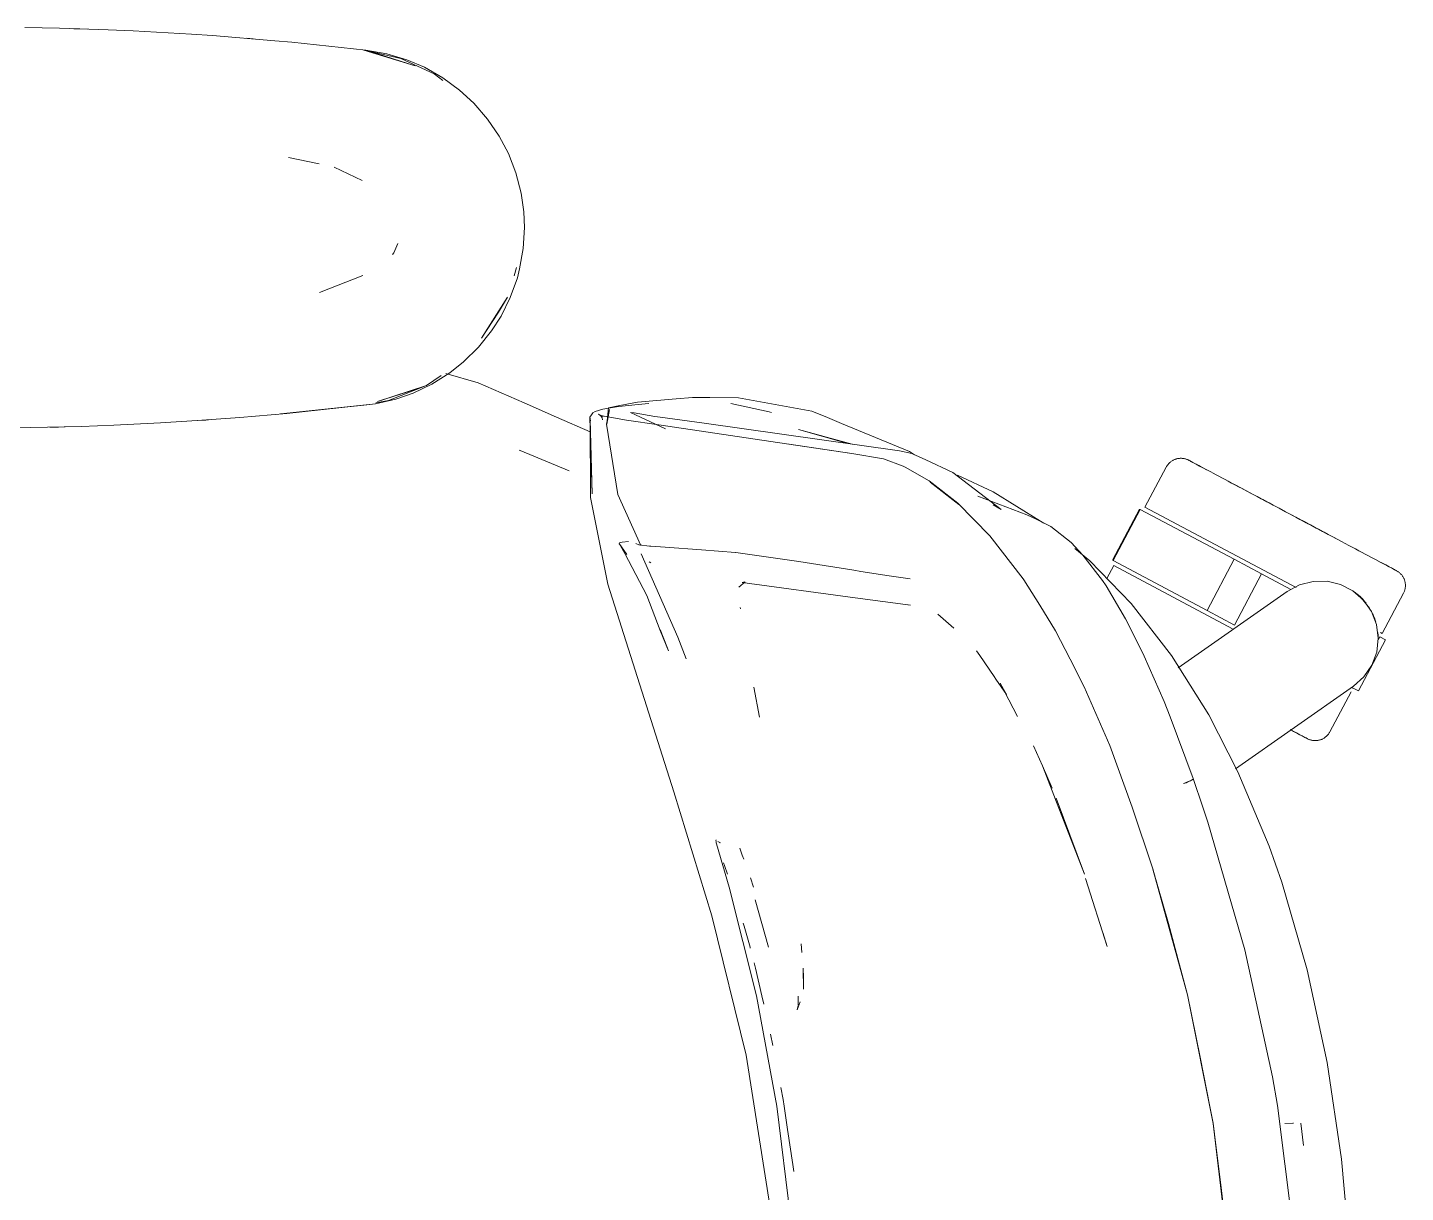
# Model space of a CAD drawing. Header units: millimetres. Extents: x 155927 to 326028, y -36033 to 97293.
# Drawn here: x 198889 to 199222.3, y 33598.7 to 33880.5 of the extents above; entities that cross this region are included whole.
import ezdxf

# ---------------------------------------------------------------- set-up
doc = ezdxf.new("R2010")
doc.units = ezdxf.units.MM
doc.header["$MEASUREMENT"] = 0
doc.layers.add('G-IMPT', color=8, linetype='CONTINUOUS', lineweight=9)
doc.layers.add('I-FURN', color=8, linetype='CONTINUOUS', lineweight=9)

msp = doc.modelspace()

# ---------------------------------------------------------------- linework, layer by layer
at = {"layer": 'G-IMPT'}
for p, q in [((198888.28, 33880.47), (198896.7, 33880.3)), ((198908.46, 33879.91), (198896.7, 33880.3)), ((198901.64, 33880.16), (198900.14, 33880.18)), ((198903.57, 33880.05), (198901.64, 33880.16)), ((198908.46, 33879.91), (198914.48, 33879.66)), ((198928.62, 33878.85), (198914.48, 33879.66)), ((198933.71, 33878.52), (198928.62, 33878.85)), ((198933.71, 33878.52), (198948.77, 33877.28)), ((198941.89, 33877.87), (198943.57, 33877.71)), ((198948.77, 33877.28), (198952.9, 33876.93)), ((198952.9, 33876.93), (198970.82, 33875.02)), ((198970.31, 33875.02), (198982.77, 33871.19)), ((198970.31, 33875.02), (198973.63, 33874.11)), ((198970.82, 33875.02), (198975.87, 33874.13)), ((198979.28, 33872.98), (198970.88, 33874.9)), ((198982.77, 33871.19), (198973.63, 33874.11)), ((198980.73, 33872.66), (198975.87, 33874.13)), ((198979.28, 33872.98), (198987.34, 33869.24)), ((198984.97, 33870.85), (198980.73, 33872.66)), ((198984.97, 33870.85), (198989.41, 33868.34)), ((198989.45, 33867.65), (198987.34, 33869.24)), ((198993.49, 33865.35), (198989.41, 33868.34)), ((198993.49, 33865.35), (198996.93, 33862.18)), ((199000.25, 33858.34), (198996.93, 33862.18)), ((199003.08, 33854.18), (199000.25, 33858.34)), ((199003.08, 33854.18), (199005.27, 33850.01)), ((199005.27, 33850.01), (199007.11, 33845.3)), ((198952.11, 33849.06), (198959.54, 33847.48)), ((198969.94, 33843.45), (198963.16, 33846.72)), ((199008.37, 33840.43), (199007.11, 33845.3)), ((199008.37, 33840.43), (199009.02, 33835.92)), ((199009.19, 33832.07), (199009.02, 33835.92)), ((199009.19, 33832.07), (199008.89, 33827.03)), ((198977.56, 33826.02), (198977.26, 33825.57)), ((198978.57, 33828.25), (198977.56, 33826.02)), ((199008.89, 33827.03), (199008.01, 33822.08)), ((198959.61, 33816.35), (198970.03, 33820.5)), ((199005.74, 33815.18), (199007.45, 33819.96)), ((199006.65, 33820.39), (199007.27, 33822.42)), ((199008.01, 33822.08), (199007.45, 33819.96)), ((199005.09, 33815.28), (198998.77, 33805.33)), ((199005.09, 33815.28), (199002.93, 33811.6)), ((199005.74, 33815.18), (199003.5, 33810.67)), ((199002.93, 33811.6), (198998.77, 33805.33)), ((199003.5, 33810.67), (199001.23, 33807.13)), ((198998.04, 33803.15), (199001.23, 33807.13)), ((198998.04, 33803.15), (198994.44, 33799.6)), ((198994.44, 33799.6), (198991.13, 33796.98)), ((198985.48, 33793.86), (198989.06, 33796.28)), ((198986.8, 33794.25), (198991.13, 33796.98)), ((198997.96, 33794.54), (198990.14, 33796.79)), ((198985.48, 33793.86), (198973.63, 33790.04)), ((198982.77, 33792.95), (198973.63, 33790.04)), ((198976.26, 33790.25), (198985.48, 33793.86)), ((198986.8, 33794.25), (198982.22, 33792.06)), ((198985.48, 33793.86), (198982.77, 33792.95)), ((198997.96, 33794.54), (199009.09, 33789.68)), ((198973.13, 33789.46), (198950.17, 33787)), ((198973.13, 33789.46), (198951.69, 33787.1)), ((198973.13, 33789.46), (198970.31, 33789.12)), ((198973.13, 33789.46), (198978.09, 33790.61)), ((198973.2, 33789.67), (198976.26, 33790.25)), ((198982.22, 33792.06), (198978.09, 33790.61)), ((199009.09, 33789.68), (199016.92, 33786.26)), ((199031.81, 33788.98), (199036.06, 33789.79)), ((199036.53, 33789.83), (199036.06, 33789.79)), ((199045.86, 33790.63), (199036.53, 33789.83)), ((199036.7, 33789.31), (199039.29, 33789.52)), ((199045.86, 33790.63), (199049.81, 33790.98)), ((199049.81, 33790.98), (199053.98, 33790.97)), ((199060.95, 33790.95), (199053.98, 33790.97)), ((199059.09, 33789.54), (199068.39, 33787.5)), ((199060.95, 33790.95), (199078.65, 33787.71)), ((198930.01, 33785.39), (198940.29, 33786.12)), ((198951.69, 33787.1), (198940.29, 33786.12)), ((198950.17, 33787), (198970.31, 33789.12)), ((199016.92, 33786.26), (199025.09, 33782.69)), ((199024.95, 33786.24), (199025.35, 33786.82)), ((199024.95, 33786.24), (199025.14, 33785.38)), ((199025.57, 33767.68), (199024.98, 33786.13)), ((199024.98, 33786.13), (199025.08, 33785.66)), ((199025.72, 33787.31), (199025.35, 33786.82)), ((199025.72, 33787.31), (199026.26, 33787.63)), ((199028.12, 33788.18), (199026.26, 33787.63)), ((199027.61, 33786.59), (199027.11, 33786.98)), ((199028.21, 33786.43), (199027.11, 33786.98)), ((199028.21, 33786.43), (199027.59, 33786.6)), ((199027.59, 33786.6), (199033.86, 33785.49)), ((199027.93, 33786.05), (199027.61, 33786.59)), ((199027.93, 33786.05), (199028.01, 33785.55)), ((199031.4, 33788.72), (199028.12, 33788.18)), ((199029.73, 33788.12), (199029.04, 33784.54)), ((199029.1, 33784.58), (199029.49, 33788.53)), ((199029.73, 33788.12), (199029.1, 33784.58)), ((199031.81, 33788.98), (199029.49, 33788.53)), ((199031.4, 33788.72), (199032.02, 33788.79)), ((199036.7, 33789.31), (199032.02, 33788.79)), ((199043.26, 33783.39), (199034.83, 33787.39)), ((199034.83, 33787.39), (199035.69, 33787.25)), ((199035.69, 33787.25), (199040.71, 33786.42)), ((199040.71, 33786.42), (199042.01, 33786.2)), ((199052.67, 33784.76), (199042.01, 33786.2)), ((199068.39, 33787.5), (199068.97, 33787.34)), ((199078.65, 33787.71), (199082.51, 33786.12)), ((199085.87, 33784.73), (199082.51, 33786.12)), ((198889.64, 33783.7), (198884.17, 33783.63)), ((198889.64, 33783.7), (198901.95, 33783.99)), ((198896.42, 33783.84), (198894.34, 33783.84)), ((198898.08, 33783.91), (198896.42, 33783.84)), ((198909.83, 33784.29), (198901.95, 33783.99)), ((198909.83, 33784.29), (198921.14, 33784.83)), ((198930.01, 33785.39), (198921.14, 33784.83)), ((198932.05, 33785.53), (198930.15, 33785.44)), ((198932.05, 33785.53), (198933.47, 33785.66)), ((199025.57, 33767.68), (199025.08, 33785.66)), ((199025.13, 33766.8), (199025.08, 33785.66)), ((199025.08, 33785.66), (199025.12, 33785.49)), ((199025.14, 33785.38), (199025.12, 33785.49)), ((199031.76, 33767.5), (199029.04, 33784.54)), ((199041.71, 33784.37), (199033.86, 33785.49)), ((199072.58, 33779.82), (199041.71, 33784.37)), ((199052.67, 33784.76), (199099.89, 33778.09)), ((199075.47, 33783.22), (199087.36, 33779.86)), ((199075.47, 33783.22), (199088.42, 33779.71)), ((199102.32, 33777.93), (199085.87, 33784.73)), ((199072.58, 33779.82), (199087.77, 33777.49)), ((199073.19, 33779.72), (199088.35, 33777.43)), ((199073.19, 33779.72), (199087.77, 33777.49)), ((199007.86, 33778.26), (199008.13, 33778.15)), ((199019.98, 33773.23), (199008.13, 33778.15)), ((199096.02, 33776.13), (199088.35, 33777.43)), ((199100.81, 33774.37), (199096.02, 33776.13)), ((199099.89, 33778.09), (199102.88, 33777.44)), ((199103.49, 33777.16), (199102.32, 33777.93)), ((199106.25, 33775.88), (199102.88, 33777.44)), ((199100.81, 33774.37), (199101.23, 33774.16)), ((199107.07, 33770.87), (199101.23, 33774.16)), ((199112.82, 33772.81), (199106.25, 33775.88)), ((199124.47, 33763.9), (199112.82, 33772.81)), ((199114.03, 33765.45), (199107.07, 33770.87)), ((199107.29, 33770.55), (199114.24, 33765.15)), ((199107.29, 33770.55), (199110.67, 33767.96)), ((199122.58, 33768.19), (199113.95, 33772.17)), ((199029.32, 33745.84), (199025.13, 33766.8)), ((199031.76, 33767.5), (199037.34, 33755.2)), ((199114.24, 33765.15), (199110.67, 33767.96)), ((199118.82, 33767.13), (199130.72, 33762.62)), ((199134.03, 33761.06), (199122.58, 33768.19)), ((199114.03, 33765.45), (199121.77, 33757.55)), ((199124.47, 33763.9), (199122.52, 33765.01)), ((199132.95, 33761.55), (199130.72, 33762.62)), ((199135.39, 33760.37), (199132.95, 33761.55)), ((199134.03, 33761.06), (199134.8, 33760.56)), ((199135.39, 33760.37), (199136.52, 33759.76)), ((199136.52, 33759.76), (199141.39, 33755.89)), ((199034.36, 33756.13), (199032.83, 33755.96)), ((199121.77, 33757.55), (199129.79, 33747.12)), ((199032.12, 33755.69), (199032.08, 33755.52)), ((199032.14, 33755.82), (199032.12, 33755.69)), ((199032.12, 33755.69), (199033.96, 33752.98)), ((199032.12, 33755.69), (199033.47, 33753.23)), ((199032.83, 33755.96), (199032.14, 33755.82)), ((199038.75, 33743.12), (199033.47, 33753.23)), ((199036.1, 33755.65), (199036.87, 33755.38)), ((199036.93, 33755.35), (199036.87, 33755.38)), ((199039.39, 33755.07), (199036.93, 33755.35)), ((199046.3, 33733.02), (199037.37, 33753.18)), ((199039.39, 33755.07), (199039.76, 33755.03)), ((199043.17, 33754.78), (199039.76, 33755.03)), ((199043.17, 33754.78), (199052.02, 33754.14)), ((199060.26, 33753.52), (199052.02, 33754.14)), ((199060.34, 33753.51), (199060.26, 33753.52)), ((199060.34, 33753.51), (199075.56, 33751.3)), ((199144.28, 33752.87), (199141.39, 33755.89)), ((199142.28, 33754.45), (199145.95, 33751.45)), ((199144.28, 33752.87), (199149, 33746.74)), ((199039.75, 33751.01), (199039.31, 33751.28)), ((199075.56, 33751.3), (199077.11, 33751.06)), ((199077.11, 33751.06), (199088.88, 33749.19)), ((199145.95, 33751.45), (199155.91, 33741.16)), ((199061, 33745.13), (199062.56, 33746.38)), ((199061.85, 33746.25), (199062.12, 33746.3)), ((199089.19, 33742.51), (199061.85, 33746.25)), ((199062.35, 33746.34), (199062.12, 33746.3)), ((199090.54, 33748.93), (199088.88, 33749.19)), ((199097.38, 33747.87), (199090.54, 33748.93)), ((199097.38, 33747.87), (199102.45, 33747.12)), ((199129.79, 33747.12), (199129.96, 33746.86)), ((199133.84, 33740.76), (199129.96, 33746.86)), ((199149, 33746.74), (199149.86, 33745.45)), ((199045.31, 33695.6), (199029.32, 33745.84)), ((199038.75, 33743.12), (199042, 33734.65)), ((199154.59, 33737.45), (199149.86, 33745.45)), ((199061.35, 33740.18), (199061.4, 33739.84)), ((199089.19, 33742.51), (199102.54, 33740.73)), ((199102.54, 33740.73), (199102.07, 33740.88)), ((199133.84, 33740.76), (199137.61, 33734.53)), ((199165.72, 33728.56), (199155.91, 33741.16)), ((199113.04, 33735.23), (199109.13, 33738.57)), ((199158.9, 33728.84), (199154.59, 33737.45)), ((199159.12, 33728.4), (199154.59, 33737.45)), ((199154.59, 33737.45), (199154.9, 33736.85)), ((199159.12, 33728.4), (199154.9, 33736.85)), ((199044.02, 33729.75), (199041.99, 33734.86)), ((199041.99, 33734.86), (199043.79, 33730.33)), ((199042, 33734.65), (199044.02, 33729.75)), ((199048.29, 33727.77), (199046.3, 33733.02)), ((199141.18, 33727.74), (199137.61, 33734.53)), ((199119.31, 33728.6), (199118.56, 33729.7)), ((199122.81, 33723.47), (199119.31, 33728.6)), ((199141.18, 33727.74), (199144.57, 33721.02)), ((199158.9, 33728.84), (199159.12, 33728.4)), ((199159.12, 33728.4), (199163.89, 33717.44)), ((199165.72, 33728.56), (199174.69, 33714.26)), ((199123.2, 33722.89), (199122.81, 33723.47)), ((199125.76, 33719.13), (199123.2, 33722.89)), ((199066.03, 33713.71), (199064.62, 33720.96)), ((199125.76, 33719.13), (199124.26, 33721.91)), ((199128.43, 33713.82), (199124.26, 33721.91)), ((199150.74, 33706.79), (199144.57, 33721.02)), ((199163.89, 33717.44), (199165.37, 33713.76)), ((199165.37, 33713.76), (199170.94, 33698.8)), ((199174.69, 33714.26), (199181.78, 33700.48)), ((199132.32, 33706.76), (199134.51, 33701.91)), ((199150.74, 33706.79), (199156.2, 33691.91)), ((199134.51, 33701.91), (199136.82, 33696.47)), ((199134.51, 33701.91), (199137.24, 33694.83)), ((199189.3, 33682.51), (199181.78, 33700.48)), ((199169.68, 33698.02), (199168.62, 33697.59)), ((199168.62, 33697.59), (199169.21, 33697.82)), ((199169.68, 33698.02), (199169.21, 33697.82)), ((199169.68, 33698.02), (199170.5, 33698.4)), ((199169.68, 33698.02), (199170.32, 33698.29)), ((199170.32, 33698.29), (199170.5, 33698.4)), ((199170.91, 33698.67), (199170.5, 33698.4)), ((199170.5, 33698.4), (199170.9, 33698.62)), ((199170.91, 33698.67), (199170.9, 33698.62)), ((199170.94, 33698.8), (199170.91, 33698.67)), ((199170.91, 33698.67), (199170.91, 33698.8)), ((199170.91, 33698.8), (199173.31, 33691.87)), ((199045.31, 33695.6), (199054.49, 33665.62)), ((199137.9, 33693.1), (199137.24, 33694.83)), ((199144.61, 33675.66), (199137.79, 33694.06)), ((199144.61, 33675.66), (199137.9, 33693.1)), ((199161.21, 33676.99), (199156.2, 33691.91)), ((199174.51, 33688.26), (199173.31, 33691.87)), ((199183.45, 33657.43), (199174.51, 33688.26)), ((199055.54, 33684.03), (199055.45, 33683.8)), ((199055.45, 33683.8), (199055.51, 33683.57)), ((199055.51, 33683.57), (199055.58, 33683.27)), ((199055.58, 33683.27), (199055.65, 33683)), ((199058.72, 33672.58), (199055.65, 33683)), ((199056.54, 33683.26), (199055.93, 33683.64)), ((199056.54, 33683.26), (199056.33, 33683.4)), ((199061.85, 33680.33), (199061.24, 33681.99)), ((199061.85, 33680.33), (199062.22, 33679.32)), ((199192.37, 33673.78), (199189.3, 33682.51)), ((199057.56, 33677.77), (199057.32, 33678.43)), ((199057.56, 33677.77), (199058.31, 33675.67)), ((199164.94, 33663.74), (199161.17, 33676.91)), ((199169.59, 33646.5), (199161.17, 33676.91)), ((199169.59, 33646.5), (199161.21, 33676.99)), ((199064.56, 33672.56), (199063.84, 33674.78)), ((199150.14, 33658.18), (199144.89, 33674.67)), ((199192.37, 33673.78), (199198.55, 33652.53)), ((199065.27, 33646.26), (199058.72, 33672.58)), ((199065.01, 33669.48), (199068.21, 33658.03)), ((199062.81, 33631.94), (199054.49, 33665.62)), ((199062.3, 33663.15), (199062.1, 33663.84)), ((199063.42, 33659.15), (199062.3, 33663.15)), ((199164.94, 33663.74), (199169.59, 33646.5)), ((199150.14, 33658.18), (199149.07, 33661.62)), ((199063.42, 33659.15), (199063.74, 33658.01)), ((199063.74, 33658.01), (199063.78, 33657.83)), ((199076.3, 33656.76), (199076.08, 33658.85)), ((199183.45, 33657.43), (199190.12, 33626.64)), ((199065.04, 33652.99), (199064.7, 33654.29)), ((199065.04, 33652.99), (199066.59, 33646.24)), ((199076.7, 33647.91), (199076.61, 33652.96)), ((199076.61, 33652.96), (199076.69, 33650.69)), ((199076.7, 33647.91), (199076.69, 33650.69)), ((199198.55, 33652.53), (199203.36, 33630.17)), ((199065.27, 33646.26), (199070.2, 33619.59)), ((199067.05, 33644.27), (199066.59, 33646.24)), ((199075.38, 33644.08), (199075.41, 33646.2)), ((199075.42, 33646.06), (199075.41, 33646.2)), ((199169.59, 33646.5), (199175.77, 33615.37)), ((199169.59, 33646.5), (199172.67, 33631.47)), ((199169.59, 33646.5), (199175.76, 33615.45)), ((199075.16, 33642.85), (199075.84, 33644.8)), ((199075.37, 33643.9), (199075.16, 33642.85)), ((199069.25, 33634.22), (199068.71, 33637.03)), ((199062.81, 33631.94), (199068.8, 33594.03)), ((199175.77, 33615.37), (199172.67, 33631.47)), ((199203.36, 33630.17), (199206.85, 33606.75)), ((199191.3, 33619.72), (199190.12, 33626.64)), ((199071.17, 33624.12), (199071.73, 33621.21)), ((199070.2, 33619.59), (199073.5, 33592.67)), ((199071.97, 33619.58), (199071.73, 33621.21)), ((199072.82, 33613.96), (199071.97, 33619.58)), ((199195.12, 33589.55), (199191.3, 33619.72)), ((199072.82, 33613.96), (199074.12, 33605.44)), ((199179.59, 33583.86), (199175.76, 33615.45)), ((199179.55, 33583.81), (199175.77, 33615.37)), ((199175.77, 33615.37), (199177.71, 33599.89)), ((199193.1, 33615.41), (199195.19, 33615.48)), ((199195.19, 33615.48), (199195.08, 33615.48)), ((199196.95, 33615.45), (199197.6, 33610.04)), ((199206.85, 33606.75), (199209.11, 33581.18)), ((199074.12, 33605.44), (199074.3, 33603.78)), ((199179.55, 33583.81), (199177.71, 33599.89))]:
    msp.add_line(p, q, dxfattribs=at)
at = {"layer": 'I-FURN'}
for p, q in [((199166.41, 33775.96), (199166.56, 33776.02)), ((199166.56, 33776.02), (199166.71, 33776.08)), ((199166.71, 33776.08), (199166.86, 33776.12)), ((199166.86, 33776.12), (199167.02, 33776.17)), ((199167.02, 33776.17), (199167.18, 33776.2)), ((199167.18, 33776.2), (199167.33, 33776.23)), ((199167.33, 33776.23), (199167.49, 33776.25)), ((199167.49, 33776.25), (199167.65, 33776.27)), ((199167.65, 33776.27), (199167.82, 33776.28)), ((199167.82, 33776.28), (199167.98, 33776.28)), ((199167.98, 33776.28), (199168.14, 33776.28)), ((199168.14, 33776.28), (199168.3, 33776.27)), ((199168.3, 33776.27), (199168.46, 33776.26)), ((199168.46, 33776.26), (199168.62, 33776.23)), ((199168.62, 33776.23), (199168.78, 33776.2)), ((199168.78, 33776.2), (199168.93, 33776.17)), ((199168.93, 33776.17), (199169.09, 33776.13)), ((199169.09, 33776.13), (199169.24, 33776.08)), ((199169.24, 33776.08), (199169.4, 33776.03)), ((199169.4, 33776.03), (199169.55, 33775.97)), ((199164.43, 33774.15), (199159.28, 33764.46)), ((199164.43, 33774.15), (199164.51, 33774.29)), ((199164.51, 33774.29), (199164.59, 33774.42)), ((199164.59, 33774.42), (199164.68, 33774.56)), ((199164.68, 33774.56), (199164.77, 33774.69)), ((199164.77, 33774.69), (199164.87, 33774.81)), ((199164.87, 33774.81), (199164.98, 33774.94)), ((199164.98, 33774.94), (199165.09, 33775.05)), ((199165.09, 33775.05), (199165.2, 33775.17)), ((199165.2, 33775.17), (199165.32, 33775.28)), ((199165.32, 33775.28), (199165.44, 33775.38)), ((199165.44, 33775.38), (199165.57, 33775.48)), ((199165.57, 33775.48), (199165.7, 33775.57)), ((199165.7, 33775.57), (199165.84, 33775.66)), ((199165.84, 33775.66), (199165.98, 33775.75)), ((199165.98, 33775.75), (199166.12, 33775.82)), ((199166.12, 33775.82), (199166.26, 33775.9)), ((199166.26, 33775.9), (199166.41, 33775.96)), ((199169.55, 33775.97), (199169.69, 33775.9)), ((199169.69, 33775.9), (199169.84, 33775.83)), ((199169.84, 33775.83), (199169.88, 33775.81)), ((199169.88, 33775.81), (199169.9, 33775.8)), ((199169.92, 33775.79), (199169.88, 33775.81)), ((199169.88, 33775.81), (199169.88, 33775.81)), ((199169.9, 33775.8), (199169.96, 33775.77)), ((199170.01, 33775.74), (199169.92, 33775.79)), ((199169.96, 33775.77), (199170.06, 33775.72)), ((199170.13, 33775.68), (199170.01, 33775.74)), ((199170.06, 33775.72), (199170.2, 33775.64)), ((199170.29, 33775.59), (199170.13, 33775.68)), ((199170.2, 33775.64), (199170.38, 33775.55)), ((199170.49, 33775.48), (199170.29, 33775.59)), ((199170.38, 33775.55), (199170.6, 33775.43)), ((199170.73, 33775.36), (199170.49, 33775.48)), ((199170.6, 33775.43), (199170.86, 33775.29)), ((199171.01, 33775.21), (199170.73, 33775.36)), ((199170.86, 33775.29), (199171.15, 33775.13)), ((199171.33, 33775.04), (199171.01, 33775.21)), ((199171.15, 33775.13), (199171.49, 33774.95)), ((199171.69, 33774.85), (199171.33, 33775.04)), ((199171.49, 33774.95), (199171.86, 33774.76)), ((199172.08, 33774.64), (199171.69, 33774.85)), ((199171.86, 33774.76), (199172.27, 33774.54)), ((199172.51, 33774.41), (199172.08, 33774.64)), ((199172.27, 33774.54), (199172.72, 33774.3)), ((199172.97, 33774.17), (199172.51, 33774.41)), ((199172.72, 33774.3), (199173.2, 33774.04)), ((199173.47, 33773.9), (199172.97, 33774.17)), ((199173.2, 33774.04), (199173.72, 33773.77)), ((199174.01, 33773.61), (199173.47, 33773.9)), ((199173.72, 33773.77), (199174.27, 33773.48)), ((199174.58, 33773.31), (199174.01, 33773.61)), ((199174.27, 33773.48), (199174.85, 33773.17)), ((199175.18, 33772.99), (199174.58, 33773.31)), ((199175.81, 33772.65), (199175.18, 33772.99)), ((199176.48, 33772.3), (199175.81, 33772.65)), ((199177.17, 33771.93), (199176.48, 33772.3)), ((199177.89, 33771.55), (199177.17, 33771.93)), ((199178.64, 33771.15), (199177.89, 33771.55)), ((199179.42, 33770.74), (199178.64, 33771.15)), ((199180.22, 33770.31), (199179.42, 33770.74)), ((199181.05, 33769.87), (199180.22, 33770.31)), ((199180.6, 33770.11), (199181.43, 33769.67)), ((199181.89, 33769.42), (199181.05, 33769.87)), ((199181.43, 33769.67), (199182.29, 33769.21)), ((199182.76, 33768.96), (199181.89, 33769.42)), ((199182.29, 33769.21), (199183.17, 33768.75)), ((199183.65, 33768.49), (199182.76, 33768.96)), ((199183.17, 33768.75), (199184.06, 33768.27)), ((199184.55, 33768.01), (199183.65, 33768.49)), ((199184.06, 33768.27), (199184.98, 33767.78)), ((199185.48, 33767.52), (199184.55, 33768.01)), ((199184.98, 33767.78), (199185.91, 33767.29)), ((199186.41, 33767.02), (199185.48, 33767.52)), ((199185.91, 33767.29), (199186.85, 33766.79)), ((199187.37, 33766.51), (199186.41, 33767.02)), ((199186.85, 33766.79), (199187.81, 33766.28)), ((199188.33, 33766), (199187.37, 33766.51)), ((199187.81, 33766.28), (199188.78, 33765.76)), ((199157.98, 33764.02), (199151.41, 33751.65)), ((199151.58, 33751.56), (199158.15, 33763.92)), ((199158.15, 33763.92), (199180.86, 33751.85)), ((199195.88, 33745), (199159.28, 33764.46)), ((199189.3, 33765.48), (199188.33, 33766)), ((199188.78, 33765.76), (199189.75, 33765.24)), ((199190.29, 33764.96), (199189.3, 33765.48)), ((199189.75, 33765.24), (199190.74, 33764.72)), ((199191.28, 33764.43), (199190.29, 33764.96)), ((199190.74, 33764.72), (199191.74, 33764.19)), ((199192.27, 33763.9), (199191.28, 33764.43)), ((199191.74, 33764.19), (199192.74, 33763.66)), ((199193.28, 33763.37), (199192.27, 33763.9)), ((199192.74, 33763.66), (199193.74, 33763.12)), ((199194.28, 33762.84), (199193.28, 33763.37)), ((199193.74, 33763.12), (199194.74, 33762.59)), ((199195.29, 33762.3), (199194.28, 33762.84)), ((199194.74, 33762.59), (199195.75, 33762.06)), ((199196.29, 33761.77), (199195.29, 33762.3)), ((199195.75, 33762.06), (199196.75, 33761.52)), ((199197.29, 33761.23), (199196.29, 33761.77)), ((199196.75, 33761.52), (199197.75, 33760.99)), ((199198.29, 33760.7), (199197.29, 33761.23)), ((199197.75, 33760.99), (199198.75, 33760.46)), ((199199.29, 33760.17), (199198.29, 33760.7)), ((199198.75, 33760.46), (199199.74, 33759.93)), ((199200.27, 33759.65), (199199.29, 33760.17)), ((199199.74, 33759.93), (199200.73, 33759.41)), ((199201.25, 33759.13), (199200.27, 33759.65)), ((199200.73, 33759.41), (199201.7, 33758.89)), ((199202.22, 33758.61), (199201.25, 33759.13)), ((199201.7, 33758.89), (199202.66, 33758.38)), ((199203.18, 33758.1), (199202.22, 33758.61)), ((199202.66, 33758.38), (199203.62, 33757.87)), ((199204.12, 33757.6), (199203.18, 33758.1)), ((199203.62, 33757.87), (199204.55, 33757.37)), ((199205.05, 33757.11), (199204.12, 33757.6)), ((199204.55, 33757.37), (199205.48, 33756.88)), ((199205.97, 33756.62), (199205.05, 33757.11)), ((199205.48, 33756.88), (199206.38, 33756.4)), ((199206.86, 33756.15), (199205.97, 33756.62)), ((199207.74, 33755.68), (199206.86, 33756.15)), ((199208.6, 33755.22), (199207.74, 33755.68)), ((199209.43, 33754.78), (199208.6, 33755.22)), ((199210.24, 33754.35), (199209.43, 33754.78)), ((199211.03, 33753.93), (199210.24, 33754.35)), ((199211.79, 33753.52), (199211.03, 33753.93)), ((199212.53, 33753.13), (199211.79, 33753.52)), ((199213.23, 33752.76), (199212.53, 33753.13)), ((199213.91, 33752.4), (199213.23, 33752.76)), ((199151.77, 33750.33), (199150.09, 33747.18)), ((199174.29, 33739.49), (199151.58, 33751.56)), ((199180.46, 33735.07), (199151.77, 33750.33)), ((199174.29, 33739.49), (199180.86, 33751.85)), ((199180.86, 33751.85), (199187.5, 33748.32)), ((199214.56, 33752.05), (199213.91, 33752.4)), ((199215.18, 33751.73), (199214.56, 33752.05)), ((199215.76, 33751.41), (199215.18, 33751.73)), ((199215.45, 33751.58), (199216.02, 33751.28)), ((199216.31, 33751.12), (199215.76, 33751.41)), ((199216.02, 33751.28), (199216.55, 33750.99)), ((199216.83, 33750.85), (199216.31, 33751.12)), ((199216.55, 33750.99), (199217.06, 33750.73)), ((199217.31, 33750.59), (199216.83, 33750.85)), ((199217.06, 33750.73), (199217.52, 33750.48)), ((199217.76, 33750.35), (199217.31, 33750.59)), ((199217.52, 33750.48), (199217.95, 33750.25)), ((199218.17, 33750.14), (199217.76, 33750.35)), ((199217.95, 33750.25), (199218.34, 33750.04)), ((199218.54, 33749.94), (199218.17, 33750.14)), ((199218.34, 33750.04), (199218.7, 33749.85)), ((199218.88, 33749.76), (199218.54, 33749.94)), ((199218.7, 33749.85), (199219.02, 33749.68)), ((199219.17, 33749.6), (199218.88, 33749.76)), ((199219.02, 33749.68), (199219.3, 33749.53)), ((199219.43, 33749.46), (199219.17, 33749.6)), ((199219.3, 33749.53), (199219.54, 33749.41)), ((199219.65, 33749.35), (199219.43, 33749.46)), ((199219.54, 33749.41), (199219.74, 33749.3)), ((199219.83, 33749.25), (199219.65, 33749.35)), ((199180.93, 33735.96), (199187.5, 33748.32)), ((199187.5, 33748.32), (199194.56, 33744.57)), ((199196.67, 33745.69), (199199.94, 33746.52)), ((199199.94, 33746.52), (199203.32, 33746.54)), ((199203.32, 33746.54), (199206.6, 33745.76)), ((199219.74, 33749.3), (199219.9, 33749.21)), ((199219.97, 33749.18), (199219.83, 33749.25)), ((199219.9, 33749.21), (199220.02, 33749.15)), ((199220.07, 33749.12), (199219.97, 33749.18)), ((199220.02, 33749.15), (199220.1, 33749.11)), ((199220.13, 33749.09), (199220.07, 33749.12)), ((199220.1, 33749.11), (199220.15, 33749.08)), ((199220.15, 33749.08), (199220.13, 33749.09)), ((199220.15, 33749.08), (199220.29, 33749)), ((199220.15, 33749.08), (199220.15, 33749.08)), ((199220.29, 33749), (199220.43, 33748.92)), ((199220.43, 33748.92), (199220.56, 33748.83)), ((199220.56, 33748.83), (199220.69, 33748.73)), ((199220.69, 33748.73), (199220.82, 33748.63)), ((199220.82, 33748.63), (199220.94, 33748.53)), ((199220.94, 33748.53), (199221.06, 33748.42)), ((199221.06, 33748.42), (199221.18, 33748.3)), ((199221.18, 33748.3), (199221.28, 33748.19)), ((199221.28, 33748.19), (199221.39, 33748.06)), ((199221.39, 33748.06), (199221.49, 33747.94)), ((199221.49, 33747.94), (199221.58, 33747.8)), ((199221.58, 33747.8), (199221.67, 33747.67)), ((199221.67, 33747.67), (199221.75, 33747.53)), ((199221.75, 33747.53), (199221.83, 33747.39)), ((199221.83, 33747.39), (199221.9, 33747.25)), ((199221.9, 33747.25), (199221.97, 33747.1)), ((199221.97, 33747.1), (199222.03, 33746.95)), ((199222.03, 33746.95), (199222.08, 33746.8)), ((199222.08, 33746.8), (199222.13, 33746.64)), ((199222.13, 33746.64), (199222.17, 33746.49)), ((199222.17, 33746.49), (199222.21, 33746.33)), ((199222.21, 33746.33), (199222.24, 33746.17)), ((199222.24, 33746.17), (199222.26, 33746.01)), ((199222.26, 33746.01), (199222.28, 33745.85)), ((199167.27, 33725.6), (199193.7, 33744.1)), ((199193.7, 33744.1), (199196.67, 33745.69)), ((199206.6, 33745.76), (199209.59, 33744.21)), ((199209.59, 33744.21), (199212.13, 33741.99)), ((199211.3, 33742.85), (199209.88, 33744.01)), ((199213.59, 33740.07), (199211.3, 33742.85)), ((199216.67, 33733.94), (199221.82, 33743.63)), ((199221.84, 33743.67), (199221.82, 33743.63)), ((199221.91, 33743.81), (199221.84, 33743.67)), ((199221.98, 33743.96), (199221.91, 33743.81)), ((199222.03, 33744.11), (199221.98, 33743.96)), ((199222.09, 33744.26), (199222.03, 33744.11)), ((199222.14, 33744.42), (199222.09, 33744.26)), ((199222.18, 33744.57), (199222.14, 33744.42)), ((199222.21, 33744.73), (199222.18, 33744.57)), ((199222.24, 33744.89), (199222.21, 33744.73)), ((199222.26, 33745.05), (199222.24, 33744.89)), ((199222.28, 33745.21), (199222.26, 33745.05)), ((199222.28, 33745.85), (199222.29, 33745.69)), ((199222.29, 33745.37), (199222.28, 33745.21)), ((199222.29, 33745.69), (199222.29, 33745.53)), ((199222.29, 33745.53), (199222.29, 33745.37)), ((199180.93, 33735.96), (199174.29, 33739.49)), ((199212.13, 33741.99), (199214.07, 33739.23)), ((199214.07, 33739.23), (199215.29, 33736.08)), ((199215.29, 33736.08), (199215.71, 33732.74)), ((199215.71, 33732.74), (199215.33, 33729.38)), ((199216.08, 33733.12), (199215.68, 33732.37)), ((199216.17, 33733.08), (199216.08, 33733.12)), ((199216.08, 33733.12), (199217.48, 33732.38)), ((199216.67, 33733.94), (199216.29, 33734.14)), ((199210.91, 33720.02), (199217.48, 33732.38)), ((199215.33, 33729.38), (199214.16, 33726.22)), ((199214.16, 33726.22), (199212.26, 33723.43)), ((199212.26, 33723.43), (199209.75, 33721.18)), ((199209.75, 33721.18), (199181.16, 33701.16)), ((199204.01, 33710.13), (199209.16, 33719.82)), ((199210.91, 33720.02), (199209.51, 33720.76)), ((199209.51, 33720.76), (199209.6, 33720.71)), ((199194.42, 33710.66), (199194.96, 33710.38)), ((199195.23, 33710.23), (199194.72, 33710.51)), ((199194.96, 33710.38), (199195.46, 33710.11)), ((199195.72, 33709.98), (199195.23, 33710.23)), ((199195.46, 33710.11), (199195.93, 33709.86)), ((199196.16, 33709.74), (199195.72, 33709.98)), ((199195.93, 33709.86), (199196.36, 33709.63)), ((199196.57, 33709.52), (199196.16, 33709.74)), ((199196.36, 33709.63), (199196.75, 33709.43)), ((199196.94, 33709.32), (199196.57, 33709.52)), ((199196.75, 33709.43), (199197.1, 33709.24)), ((199203.56, 33709.46), (199203.45, 33709.34)), ((199203.66, 33709.59), (199203.56, 33709.46)), ((199203.75, 33709.72), (199203.66, 33709.59)), ((199203.84, 33709.85), (199203.75, 33709.72)), ((199203.93, 33709.99), (199203.84, 33709.85)), ((199204.01, 33710.13), (199203.93, 33709.99)), ((199197.28, 33709.14), (199196.94, 33709.32)), ((199197.1, 33709.24), (199197.42, 33709.07)), ((199197.58, 33708.99), (199197.28, 33709.14)), ((199197.42, 33709.07), (199197.7, 33708.92)), ((199197.84, 33708.85), (199197.58, 33708.99)), ((199197.7, 33708.92), (199197.94, 33708.79)), ((199198.06, 33708.73), (199197.84, 33708.85)), ((199197.94, 33708.79), (199198.14, 33708.68)), ((199198.24, 33708.64), (199198.06, 33708.73)), ((199198.14, 33708.68), (199198.3, 33708.6)), ((199198.38, 33708.56), (199198.24, 33708.64)), ((199198.3, 33708.6), (199198.43, 33708.53)), ((199198.48, 33708.51), (199198.38, 33708.56)), ((199198.43, 33708.53), (199198.51, 33708.49)), ((199198.54, 33708.48), (199198.48, 33708.51)), ((199198.51, 33708.49), (199198.55, 33708.47)), ((199198.56, 33708.46), (199198.54, 33708.48)), ((199198.55, 33708.47), (199198.56, 33708.46)), ((199198.59, 33708.44), (199198.56, 33708.46)), ((199198.74, 33708.37), (199198.59, 33708.44)), ((199198.89, 33708.31), (199198.74, 33708.37)), ((199199.04, 33708.25), (199198.89, 33708.31)), ((199199.19, 33708.19), (199199.04, 33708.25)), ((199199.34, 33708.15), (199199.19, 33708.19)), ((199199.5, 33708.11), (199199.34, 33708.15)), ((199199.66, 33708.07), (199199.5, 33708.11)), ((199199.81, 33708.04), (199199.66, 33708.07)), ((199199.97, 33708.02), (199199.81, 33708.04)), ((199200.13, 33708.01), (199199.97, 33708.02)), ((199200.3, 33708), (199200.13, 33708.01)), ((199200.46, 33707.99), (199200.3, 33708)), ((199200.62, 33708), (199200.46, 33707.99)), ((199200.78, 33708.01), (199200.62, 33708)), ((199200.94, 33708.02), (199200.78, 33708.01)), ((199201.1, 33708.05), (199200.94, 33708.02)), ((199201.26, 33708.07), (199201.1, 33708.05)), ((199201.41, 33708.11), (199201.26, 33708.07)), ((199201.57, 33708.15), (199201.41, 33708.11)), ((199201.72, 33708.2), (199201.57, 33708.15)), ((199201.88, 33708.25), (199201.72, 33708.2)), ((199202.03, 33708.31), (199201.88, 33708.25)), ((199202.17, 33708.38), (199202.03, 33708.31)), ((199202.32, 33708.45), (199202.17, 33708.38)), ((199202.46, 33708.53), (199202.32, 33708.45)), ((199202.6, 33708.61), (199202.46, 33708.53)), ((199202.73, 33708.7), (199202.6, 33708.61)), ((199202.86, 33708.8), (199202.73, 33708.7)), ((199202.99, 33708.89), (199202.86, 33708.8)), ((199203.11, 33709), (199202.99, 33708.89)), ((199203.23, 33709.11), (199203.11, 33709)), ((199203.35, 33709.22), (199203.23, 33709.11)), ((199203.45, 33709.34), (199203.35, 33709.22))]:
    msp.add_line(p, q, dxfattribs=at)
for points in [[(199211.65, 33742.51), (199212.05, 33742.11), (199212.41, 33741.7), (199212.75, 33741.27)], [(199215.61, 33734.18), (199215.65, 33733.8), (199215.69, 33733.13), (199215.69, 33732.6), (199215.68, 33732.37)]]:
    msp.add_open_spline(points, degree=3, dxfattribs=at)
msp.add_open_spline([(199214.35, 33738.67), (199214.43, 33738.52), (199214.72, 33737.88), (199214.94, 33737.25), (199215.09, 33736.78)], degree=3, knots=[-0.5319761, -0.5319761, -0.5319761, -0.5319761, -0.5, -0.4, -0.4, -0.4, -0.4], dxfattribs=at)

doc.saveas('drawing.dxf')
